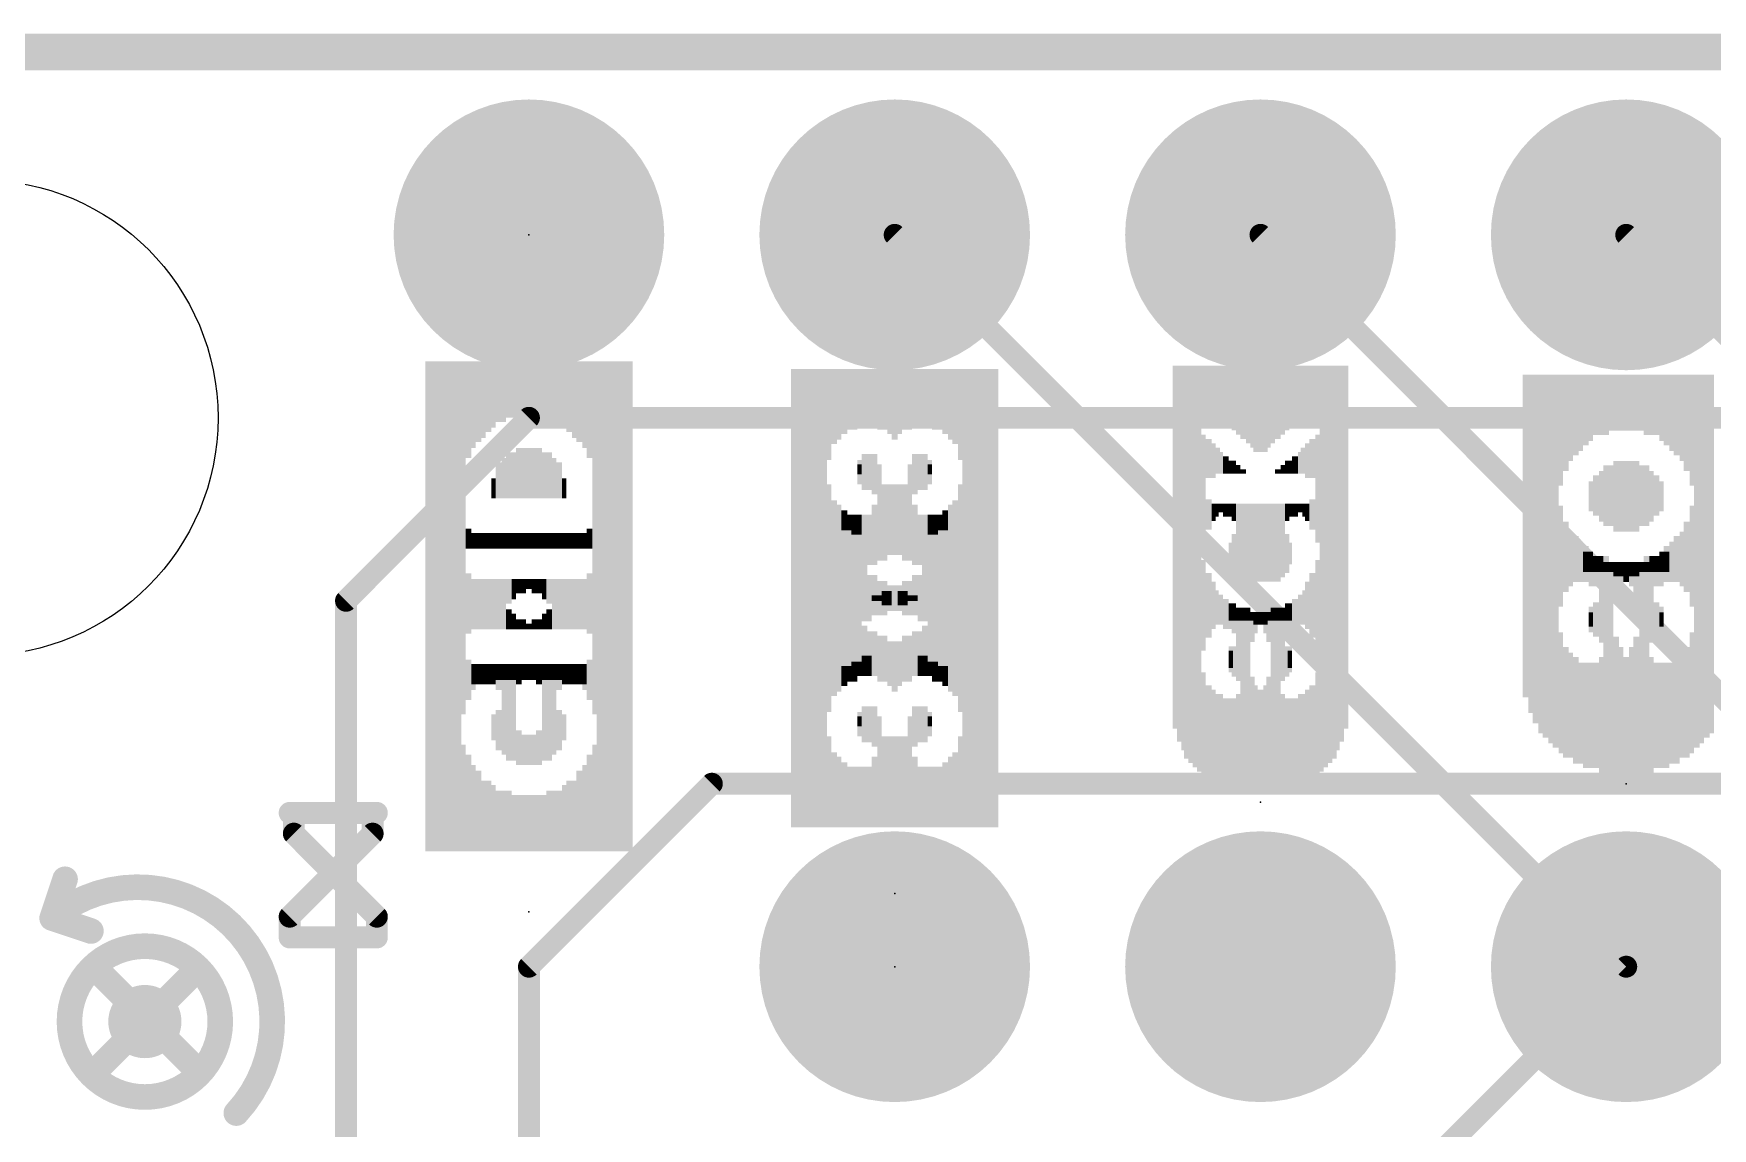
# Model space of a CAD drawing. Extents: x -12.7 to 30.6, y -10.2 to 25.5.
# Drawn here: x 2.91 to 14.57, y 17.93 to 25.53 of the extents above; entities that cross this region are included whole.
import ezdxf

# ---------------------------------------------------------------- set-up
doc = ezdxf.new("R2010")
doc.units = 0
for name, color, linetype in [('1', 12, 'CONTINUOUS'), ('16', 132, 'CONTINUOUS'), ('17', 110, 'CONTINUOUS'), ('20', 53, 'CONTINUOUS'), ('21', 41, 'CONTINUOUS'), ('22', 40, 'CONTINUOUS'), ('23', 53, 'CONTINUOUS'), ('24', 53, 'CONTINUOUS')]:
    doc.layers.add(name, color=color, linetype=linetype)

# ---------------------------------------------------------------- blocks, each defined once
blk = doc.blocks.new('ROUNDP')
at = {"const_width": 0.5}
blk.add_lwpolyline([(0, -0.25, 1), (0, 0.25, 1), (0, -0.25)], format="xyb", dxfattribs=at)
blk = doc.blocks.new('RECT')
blk.add_solid([(-0.5, -0.5), (0.5, -0.5), (-0.5, 0.5), (0.5, 0.5)])

msp = doc.modelspace()

# ---------------------------------------------------------------- linework, layer by layer
at = {"layer": '1'}
for points, const_width in [([(0, 25.4), (30.48, 25.4)], 0.254), ([(8.89, 24.13), (13.97, 19.05)], 0.1524), ([(11.43, 24.13), (16.51, 19.05)], 0.1524), ([(13.97, 24.13), (19.05, 19.05)], 0.1524)]:
    msp.add_lwpolyline(points, dxfattribs=dict(at, const_width=const_width))
at = {"layer": '1', "const_width": 0.0762}
for points in [[(8.9169, 24.1569, 1), (8.8631, 24.1031)], [(11.4569, 24.1569, 1), (11.4031, 24.1031)], [(13.9969, 24.1569, 1), (13.9431, 24.1031)], [(13.9431, 19.0231, 1), (13.9969, 19.0769)]]:
    msp.add_lwpolyline(points, format="xyb", dxfattribs=at)
at = {"layer": '16'}
for points, const_width in [([(0, 25.4), (30.48, 25.4)], 0.254), ([(6.35, 22.86), (5.08, 21.59)], 0.1524), ([(20.32, 22.86), (6.35, 22.86)], 0.1524), ([(5.08, 21.59), (5.08, 5.461)], 0.1524), ([(7.62, 20.32), (6.35, 19.05)], 0.1524), ([(15.24, 20.32), (7.62, 20.32)], 0.1524), ([(6.35, 19.05), (6.35, 13.97)], 0.1524), ([(13.97, 19.05), (11.43, 16.51)], 0.1524)]:
    msp.add_lwpolyline(points, dxfattribs=dict(at, const_width=const_width))
at = {"layer": '16', "const_width": 0.0762}
for points in [[(6.35, 22.8981, 1), (6.35, 22.8219)], [(6.3769, 22.8331, 1), (6.3231, 22.8869)], [(5.1181, 21.59, 1), (5.0419, 21.59)], [(5.0531, 21.6169, 1), (5.1069, 21.5631)], [(7.62, 20.3581, 1), (7.62, 20.2819)], [(7.6469, 20.2931, 1), (7.5931, 20.3469)], [(6.3881, 19.05, 1), (6.3119, 19.05)], [(13.9969, 19.0231, 1), (13.9431, 19.0769)], [(6.3231, 19.0769, 1), (6.3769, 19.0231)]]:
    msp.add_lwpolyline(points, format="xyb", dxfattribs=at)
at = {"layer": '20', "const_width": 0.2032}
msp.add_lwpolyline([(0, 25.4), (30.48, 25.4)], dxfattribs=at)
at = {"layer": '20'}
msp.add_circle((2.54, 22.86), 1.651, dxfattribs=at)
at = {"layer": '21'}
for points, const_width in [([(4.6884, 20.1175), (5.2647, 20.1175)], 0.1524), ([(5.2647, 20.1175), (5.2647, 19.9735)], 0.1524), ([(5.2647, 19.9735), (4.6884, 19.3973)], 0.1524), ([(3.1288, 19.6568), (3.039, 19.3874)], 0.1778), ([(3.039, 19.3874), (3.3084, 19.2976)], 0.1778), ([(4.6884, 19.3973), (4.6884, 19.2532)], 0.1524), ([(4.6884, 19.2532), (5.2647, 19.2532)], 0.1524)]:
    msp.add_lwpolyline(points, dxfattribs=dict(at, const_width=const_width))
for points, const_width in [([(4.6884, 20.1556, 1), (4.6884, 20.0794)], 0.0762), ([(5.3028, 20.1175, 1), (5.2266, 20.1175)], 0.0762), ([(5.2647, 20.0794, 1), (5.2647, 20.1556)], 0.0762), ([(5.2266, 19.9735, 1), (5.3028, 19.9735)], 0.0762), ([(5.2916, 19.9465, 1), (5.2377, 20.0004)], 0.0762), ([(3.1709, 19.6428, 1), (3.0866, 19.6709)], 0.0889), ([(4.318, 18.034, 0.9369), (3.039, 19.3874)], 0.1778), ([(3.053, 19.4296, 1), (3.0249, 19.3452)], 0.0889), ([(4.7265, 19.3973, 1), (4.6503, 19.3973)], 0.0762), ([(3.0106, 19.4216, 1), (3.0673, 19.3532)], 0.0889), ([(2.9968, 19.4015, 1), (3.0811, 19.3734)], 0.0889), ([(3.2943, 19.2554, 1), (3.3224, 19.3398)], 0.0889), ([(4.6615, 19.4242, 1), (4.7154, 19.3703)], 0.0762), ([(3.683, 18.1454, 1), (3.683, 19.1926, 1), (3.683, 18.1454)], 0.1778), ([(4.6884, 19.2913, 1), (4.6884, 19.2151)], 0.0762), ([(4.6503, 19.2532, 1), (4.7265, 19.2532)], 0.0762), ([(5.2647, 19.2151, 1), (5.2647, 19.2913)], 0.0762), ([(3.683, 18.542, 1), (3.683, 18.796, 1), (3.683, 18.542)], 0.254), ([(4.2854, 18.0643, 1), (4.3506, 18.0037)], 0.0889)]:
    msp.add_lwpolyline(points, format="xyb", dxfattribs=dict(at, const_width=const_width))
at = {"layer": '22'}
for points, const_width in [([(5.2938, 20.1175), (4.7175, 20.1175)], 0.1524), ([(4.7175, 20.1175), (4.7175, 19.9735)], 0.1524), ([(4.7175, 19.9735), (5.2938, 19.3973)], 0.1524), ([(3.1288, 19.6568), (3.039, 19.3874)], 0.1778), ([(3.039, 19.3874), (3.3084, 19.2976)], 0.1778), ([(5.2938, 19.3973), (5.2938, 19.2532)], 0.1524), ([(5.2938, 19.2532), (4.7175, 19.2532)], 0.1524), ([(4.0132, 18.3642), (3.3782, 18.9992)], 0.1778), ([(3.3782, 18.3642), (4.0132, 18.9992)], 0.1778)]:
    msp.add_lwpolyline(points, dxfattribs=dict(at, const_width=const_width))
for points, const_width in [([(4.7175, 20.1556, 1), (4.7175, 20.0794)], 0.0762), ([(4.7556, 20.1175, 1), (4.6794, 20.1175)], 0.0762), ([(5.2938, 20.0794, 1), (5.2938, 20.1556)], 0.0762), ([(4.7445, 20.0004, 1), (4.6906, 19.9465)], 0.0762), ([(4.6794, 19.9735, 1), (4.7556, 19.9735)], 0.0762), ([(3.1709, 19.6428, 1), (3.0866, 19.6709)], 0.0889), ([(4.318, 18.034, 0.9369), (3.039, 19.3874)], 0.1778), ([(3.053, 19.4296, 1), (3.0249, 19.3452)], 0.0889), ([(5.3319, 19.3973, 1), (5.2557, 19.3973)], 0.0762), ([(3.0106, 19.4216, 1), (3.0673, 19.3532)], 0.0889), ([(2.9968, 19.4015, 1), (3.0811, 19.3734)], 0.0889), ([(3.2943, 19.2554, 1), (3.3224, 19.3398)], 0.0889), ([(5.2668, 19.3703, 1), (5.3207, 19.4242)], 0.0762), ([(3.683, 18.1454, 1), (3.683, 19.1926, 1), (3.683, 18.1454)], 0.1778), ([(4.7175, 19.2913, 1), (4.7175, 19.2151)], 0.0762), ([(5.2557, 19.2532, 1), (5.3319, 19.2532)], 0.0762), ([(5.2938, 19.2151, 1), (5.2938, 19.2913)], 0.0762), ([(3.4096, 19.0306, 1), (3.3468, 18.9678)], 0.0889), ([(4.0446, 18.9678, 1), (3.9818, 19.0306)], 0.0889), ([(3.3468, 18.3956, 1), (3.4096, 18.3328)], 0.0889), ([(3.9818, 18.3328, 1), (4.0446, 18.3956)], 0.0889), ([(4.2854, 18.0643, 1), (4.3506, 18.0037)], 0.0889)]:
    msp.add_lwpolyline(points, format="xyb", dxfattribs=dict(at, const_width=const_width))
at = {"layer": '23'}
for p in [(6.35, 24.13), (13.97, 20.32), (11.43, 20.193), (8.89, 19.558), (6.35, 19.431), (8.89, 19.05)]:
    msp.add_point(p, dxfattribs=at)
at = {"layer": '24'}
for p in [(13.97, 20.32), (11.43, 20.193), (8.89, 19.558), (6.35, 19.431)]:
    msp.add_point(p, dxfattribs=at)

# ---------------------------------------------------------------- block references
at = {"layer": '17', "xscale": 1.8796, "yscale": 1.8796, "rotation": 90}
for p in [(6.35, 24.13), (6.35, 24.13), (8.89, 24.13), (8.89, 24.13), (11.43, 24.13), (11.43, 24.13), (13.97, 24.13), (13.97, 24.13), (8.89, 19.05), (8.89, 19.05), (11.43, 19.05), (11.43, 19.05), (13.97, 19.05), (13.97, 19.05)]:
    msp.add_blockref('ROUNDP', p, dxfattribs=at)
at = {"layer": '21', "rotation": 90}
for p, xscale, yscale in [((5.65, 21.551), 3.4, 0.04), ((5.685, 21.551), 3.4, 0.03), ((5.72, 21.551), 3.4, 0.04), ((5.755, 21.551), 3.4, 0.03), ((5.79, 21.551), 3.4, 0.04), ((5.825, 21.551), 3.4, 0.03), ((5.86, 21.551), 3.4, 0.04), ((5.895, 22.026), 2.45, 0.03), ((5.93, 22.916), 0.67, 0.04), ((5.965, 22.951), 0.6, 0.03), ((6, 22.971), 0.56, 0.04), ((6.035, 22.986), 0.53, 0.03), ((6.07, 23.006), 0.49, 0.04), ((6.105, 23.021), 0.46, 0.03), ((6.14, 23.041), 0.42, 0.04), ((6.175, 23.041), 0.42, 0.03), ((6.21, 23.056), 0.39, 0.04), ((6.245, 23.056), 0.39, 0.03), ((6.28, 23.056), 0.39, 0.04), ((6.315, 23.056), 0.39, 0.03), ((6.35, 23.056), 0.39, 0.04), ((6.385, 23.056), 0.39, 0.03), ((6.42, 23.056), 0.39, 0.04), ((6.455, 23.056), 0.39, 0.03), ((6.49, 23.056), 0.39, 0.04), ((6.525, 23.041), 0.42, 0.03), ((6.56, 23.041), 0.42, 0.04), ((6.595, 23.021), 0.46, 0.03), ((6.63, 23.021), 0.46, 0.04), ((6.665, 23.006), 0.49, 0.03), ((6.7, 22.986), 0.53, 0.04), ((6.735, 22.971), 0.56, 0.03), ((6.77, 22.936), 0.63, 0.04), ((6.805, 22.881), 0.74, 0.03), ((6.84, 21.551), 3.4, 0.04), ((6.875, 21.551), 3.4, 0.03), ((6.91, 21.551), 3.4, 0.04), ((6.945, 21.551), 3.4, 0.03), ((6.98, 21.551), 3.4, 0.04), ((7.015, 21.551), 3.4, 0.03), ((7.05, 21.551), 3.4, 0.04), ((10.835, 21.963), 2.52, 0.03), ((10.865, 21.918), 2.61, 0.03), ((10.89, 21.888), 2.67, 0.02), ((10.92, 21.858), 2.73, 0.04), ((10.955, 21.843), 2.76, 0.03), ((10.985, 21.828), 2.79, 0.03), ((11.01, 21.813), 2.82, 0.02), ((11.035, 23.013), 0.42, 0.03), ((11.07, 23.028), 0.39, 0.04), ((11.105, 23.043), 0.36, 0.03), ((11.125, 23.043), 0.36, 0.03), ((11.155, 23.043), 0.36, 0.03), ((11.19, 23.043), 0.36, 0.04), ((11.225, 23.028), 0.39, 0.03), ((11.245, 23.013), 0.42, 0.03), ((11.275, 22.998), 0.45, 0.03), ((11.31, 22.983), 0.48, 0.04), ((11.345, 22.968), 0.51, 0.03), ((11.375, 22.953), 0.54, 0.03), ((11.395, 22.938), 0.57, 0.03), ((11.43, 22.923), 0.6, 0.04), ((11.465, 22.923), 0.6, 0.03), ((11.485, 22.938), 0.57, 0.03), ((11.515, 22.953), 0.54, 0.03), ((11.55, 22.968), 0.51, 0.04), ((11.585, 22.983), 0.48, 0.03), ((11.615, 22.998), 0.45, 0.03), ((11.635, 23.013), 0.42, 0.03), ((11.67, 23.028), 0.39, 0.04), ((11.705, 23.043), 0.36, 0.03), ((11.725, 23.043), 0.36, 0.03), ((11.755, 23.043), 0.36, 0.03), ((11.79, 23.043), 0.36, 0.04), ((11.825, 23.028), 0.39, 0.03), ((11.855, 21.813), 2.82, 0.03), ((11.885, 21.828), 2.79, 0.03), ((11.915, 21.843), 2.76, 0.03), ((11.935, 21.858), 2.73, 0.03), ((11.965, 21.888), 2.67, 0.03), ((11.995, 21.918), 2.61, 0.03), ((12.025, 21.963), 2.52, 0.03), ((8.19, 21.608), 3.18, 0.04), ((8.225, 21.608), 3.18, 0.03), ((8.26, 21.608), 3.18, 0.04), ((8.295, 21.608), 3.18, 0.03), ((8.33, 21.608), 3.18, 0.04), ((8.365, 21.608), 3.18, 0.03), ((8.4, 21.608), 3.18, 0.04), ((8.435, 22.883), 0.63, 0.03), ((8.47, 22.938), 0.52, 0.04), ((8.505, 22.953), 0.49, 0.03), ((8.54, 22.973), 0.45, 0.04), ((8.575, 22.988), 0.42, 0.03), ((8.61, 22.988), 0.42, 0.04), ((8.645, 23.008), 0.38, 0.03), ((8.68, 23.008), 0.38, 0.04), ((8.715, 23.008), 0.38, 0.03), ((8.75, 23.008), 0.38, 0.04), ((8.785, 22.988), 0.42, 0.03), ((8.82, 22.988), 0.42, 0.04), ((8.855, 22.973), 0.45, 0.03), ((8.89, 22.953), 0.49, 0.04), ((8.925, 22.988), 0.42, 0.03), ((8.96, 22.988), 0.42, 0.04), ((8.995, 23.008), 0.38, 0.03), ((9.03, 23.008), 0.38, 0.04), ((9.065, 23.008), 0.38, 0.03), ((9.1, 23.008), 0.38, 0.04), ((9.135, 23.008), 0.38, 0.03), ((9.17, 23.008), 0.38, 0.04), ((9.205, 23.008), 0.38, 0.03), ((9.24, 22.988), 0.42, 0.04), ((9.275, 22.973), 0.45, 0.03), ((9.31, 22.953), 0.49, 0.04), ((9.345, 22.918), 0.56, 0.03), ((9.38, 21.608), 3.18, 0.04), ((9.415, 21.608), 3.18, 0.03), ((9.45, 21.608), 3.18, 0.04), ((9.485, 21.608), 3.18, 0.03), ((9.52, 21.608), 3.18, 0.04), ((9.555, 21.608), 3.18, 0.03), ((9.59, 21.608), 3.18, 0.04), ((13.27, 22.04), 2.24, 0.04), ((13.305, 21.985), 2.35, 0.03), ((13.34, 21.95), 2.42, 0.04), ((13.375, 21.915), 2.49, 0.03), ((13.41, 21.9), 2.52, 0.04), ((13.445, 21.88), 2.56, 0.03), ((13.48, 21.865), 2.59, 0.04), ((13.515, 22.775), 0.77, 0.03), ((13.55, 22.825), 0.67, 0.04), ((13.585, 22.86), 0.6, 0.03), ((13.62, 22.88), 0.56, 0.04), ((13.655, 22.895), 0.53, 0.03), ((13.69, 22.915), 0.49, 0.04), ((13.725, 22.93), 0.46, 0.03), ((13.76, 22.95), 0.42, 0.04), ((13.795, 22.95), 0.42, 0.03), ((13.83, 22.95), 0.42, 0.04), ((13.865, 22.965), 0.39, 0.03), ((13.9, 22.965), 0.39, 0.04), ((13.935, 22.965), 0.39, 0.03), ((13.97, 22.965), 0.39, 0.04), ((14.005, 22.965), 0.39, 0.03), ((14.04, 22.965), 0.39, 0.04), ((14.075, 22.965), 0.39, 0.03), ((14.11, 22.95), 0.42, 0.04), ((14.145, 22.95), 0.42, 0.03), ((14.18, 22.95), 0.42, 0.04), ((14.215, 22.93), 0.46, 0.03), ((14.25, 22.93), 0.46, 0.04), ((14.285, 22.915), 0.49, 0.03), ((14.32, 22.895), 0.53, 0.04), ((14.355, 22.88), 0.56, 0.03), ((14.39, 22.86), 0.6, 0.04), ((14.425, 22.825), 0.67, 0.03), ((14.46, 21.865), 2.59, 0.04), ((14.495, 21.88), 2.56, 0.03), ((14.53, 21.9), 2.52, 0.04), ((14.565, 21.915), 2.49, 0.03), ((11.035, 22.368), 0.75, 0.03), ((6.245, 22.461), 0.32, 0.03), ((6.28, 22.476), 0.35, 0.04), ((6.315, 22.476), 0.35, 0.03), ((6.35, 22.476), 0.35, 0.04), ((6.385, 22.476), 0.35, 0.03), ((6.42, 22.476), 0.35, 0.04), ((6.455, 22.461), 0.32, 0.03), ((6.49, 22.461), 0.32, 0.04), ((11.07, 22.578), 0.27, 0.04), ((11.105, 22.563), 0.24, 0.03), ((11.125, 22.563), 0.18, 0.03), ((11.155, 22.548), 0.15, 0.03), ((11.705, 22.548), 0.15, 0.03), ((11.725, 22.563), 0.18, 0.03), ((11.755, 22.563), 0.18, 0.03), ((11.79, 22.563), 0.24, 0.04), ((11.825, 22.578), 0.27, 0.03), ((6.14, 22.406), 0.21, 0.04), ((6.175, 22.426), 0.25, 0.03), ((6.21, 22.441), 0.28, 0.04), ((6.525, 22.441), 0.28, 0.03), ((6.56, 22.426), 0.25, 0.04), ((8.645, 22.503), 0.07, 0.03), ((8.68, 22.483), 0.17, 0.04), ((8.715, 22.483), 0.25, 0.03), ((8.75, 22.448), 0.24, 0.04), ((8.995, 22.203), 0.67, 0.03), ((9.03, 22.468), 0.28, 0.04), ((9.065, 22.483), 0.25, 0.03), ((9.1, 22.483), 0.25, 0.04), ((9.135, 22.483), 0.17, 0.03), ((11.19, 22.533), 0.12, 0.04), ((11.225, 22.518), 0.09, 0.03), ((11.245, 22.518), 0.09, 0.03), ((11.275, 22.503), 0.06, 0.03), ((11.31, 22.488), 0.03, 0.04), ((11.585, 22.488), 0.03, 0.03), ((11.615, 22.503), 0.06, 0.03), ((11.635, 22.518), 0.09, 0.03), ((11.67, 22.533), 0.12, 0.04), ((13.865, 22.32), 0.42, 0.03), ((13.9, 22.32), 0.42, 0.04), ((13.935, 22.315), 0.49, 0.03), ((13.97, 22.315), 0.49, 0.04), ((14.005, 22.315), 0.49, 0.03), ((14.04, 22.315), 0.49, 0.04), ((14.075, 22.32), 0.42, 0.03), ((14.11, 22.32), 0.42, 0.04), ((6.595, 22.371), 0.14, 0.03), ((8.435, 21.608), 1.58, 0.03), ((8.785, 22.188), 0.42, 0.03), ((8.82, 22.168), 0.46, 0.04), ((8.855, 22.168), 0.46, 0.03), ((8.89, 22.153), 0.49, 0.04), ((8.925, 22.153), 0.49, 0.03), ((8.96, 22.133), 0.53, 0.04), ((13.76, 22.315), 0.21, 0.04), ((13.795, 22.3), 0.32, 0.03), ((13.83, 22.315), 0.35, 0.04), ((14.145, 22.315), 0.35, 0.03), ((14.18, 22.32), 0.28, 0.04), ((14.215, 22.315), 0.21, 0.03), ((8.47, 22.168), 0.24, 0.04), ((9.345, 21.993), 0.67, 0.03), ((11.07, 22.188), 0.21, 0.04), ((11.79, 22.203), 0.18, 0.04), ((11.825, 22.173), 0.24, 0.03), ((8.505, 22.168), 0.18, 0.03), ((8.54, 22.148), 0.14, 0.04), ((8.575, 22.133), 0.11, 0.03), ((8.61, 22.118), 0.14, 0.04), ((8.645, 22.118), 0.14, 0.03), ((8.68, 22.098), 0.18, 0.04), ((8.715, 22.098), 0.18, 0.03), ((8.75, 22.118), 0.28, 0.04), ((9.03, 22.013), 0.35, 0.04), ((9.24, 21.958), 0.46, 0.04), ((9.275, 21.973), 0.49, 0.03), ((9.31, 21.978), 0.56, 0.04), ((11.105, 22.203), 0.12, 0.03), ((11.125, 22.218), 0.09, 0.03), ((11.155, 22.233), 0.06, 0.03), ((11.19, 22.233), 0.06, 0.04), ((11.225, 22.218), 0.09, 0.03), ((11.245, 22.203), 0.12, 0.03), ((11.275, 22.188), 0.15, 0.03), ((11.31, 22.008), 0.51, 0.04), ((11.345, 21.993), 0.54, 0.03), ((11.375, 21.993), 0.54, 0.03), ((11.395, 21.993), 0.54, 0.03), ((11.43, 21.993), 0.54, 0.04), ((11.465, 21.993), 0.54, 0.03), ((11.485, 21.993), 0.54, 0.03), ((11.515, 21.993), 0.54, 0.03), ((11.55, 21.993), 0.54, 0.04), ((11.585, 22.008), 0.51, 0.03), ((11.615, 22.203), 0.12, 0.03), ((11.635, 22.218), 0.09, 0.03), ((11.67, 22.218), 0.09, 0.04), ((11.705, 22.233), 0.06, 0.03), ((11.725, 22.233), 0.06, 0.03), ((11.755, 22.218), 0.09, 0.03), ((13.515, 21.9), 0.7, 0.03), ((5.93, 22.021), 0.14, 0.04), ((5.965, 22.006), 0.11, 0.03), ((6, 22.006), 0.11, 0.04), ((6.035, 22.006), 0.11, 0.03), ((6.07, 22.006), 0.11, 0.04), ((6.105, 22.006), 0.11, 0.03), ((6.14, 22.006), 0.11, 0.04), ((6.175, 22.006), 0.11, 0.03), ((6.21, 22.006), 0.11, 0.04), ((6.245, 22.006), 0.11, 0.03), ((6.28, 22.006), 0.11, 0.04), ((6.315, 22.006), 0.11, 0.03), ((6.35, 22.006), 0.11, 0.04), ((6.385, 22.006), 0.11, 0.03), ((6.42, 22.006), 0.11, 0.04), ((6.455, 22.006), 0.11, 0.03), ((6.49, 22.006), 0.11, 0.04), ((6.525, 22.006), 0.11, 0.03), ((6.56, 22.006), 0.11, 0.04), ((6.595, 22.006), 0.11, 0.03), ((6.63, 22.006), 0.11, 0.04), ((6.665, 22.006), 0.11, 0.03), ((6.7, 22.006), 0.11, 0.04), ((6.735, 22.006), 0.11, 0.03), ((6.77, 22.021), 0.14, 0.04), ((6.805, 22.006), 0.17, 0.03), ((9.065, 21.993), 0.31, 0.03), ((9.1, 21.973), 0.35, 0.04), ((9.135, 21.973), 0.35, 0.03), ((9.17, 21.958), 0.38, 0.04), ((9.205, 21.958), 0.38, 0.03), ((11.275, 21.933), 0.3, 0.03), ((11.615, 21.918), 0.27, 0.03), ((13.55, 21.895), 0.49, 0.04), ((13.585, 21.88), 0.38, 0.03), ((13.62, 21.88), 0.32, 0.04), ((14.355, 21.88), 0.32, 0.03), ((14.39, 21.88), 0.38, 0.04), ((14.425, 21.88), 0.52, 0.03), ((11.245, 21.918), 0.21, 0.03), ((11.635, 21.918), 0.15, 0.03), ((13.655, 21.86), 0.28, 0.03), ((13.69, 21.845), 0.25, 0.04), ((13.725, 21.81), 0.24, 0.03), ((14.215, 21.86), 0.14, 0.03), ((14.25, 21.86), 0.14, 0.04), ((14.285, 21.865), 0.21, 0.03), ((14.32, 21.88), 0.24, 0.04), ((8.47, 21.608), 0.52, 0.04), ((8.505, 21.608), 0.52, 0.03), ((8.54, 21.608), 0.46, 0.04), ((8.575, 21.608), 0.46, 0.03), ((8.61, 21.628), 0.42, 0.04), ((11.035, 21.558), 0.63, 0.03), ((13.76, 21.795), 0.21, 0.04), ((13.795, 21.635), 0.53, 0.03), ((13.83, 21.635), 0.53, 0.04), ((13.865, 21.65), 0.42, 0.03), ((13.9, 21.72), 0.28, 0.04), ((13.935, 21.775), 0.17, 0.03), ((13.97, 21.79), 0.14, 0.04), ((14.005, 21.81), 0.1, 0.03), ((14.04, 21.81), 0.1, 0.04), ((14.075, 21.825), 0.07, 0.03), ((14.11, 21.825), 0.07, 0.04), ((14.145, 21.845), 0.11, 0.03), ((14.18, 21.845), 0.11, 0.04), ((5.93, 21.571), 0.42, 0.04), ((5.965, 21.566), 0.35, 0.03), ((6, 21.586), 0.31, 0.04), ((6.035, 21.586), 0.31, 0.03), ((6.07, 21.601), 0.28, 0.04), ((6.105, 21.621), 0.24, 0.03), ((6.14, 21.636), 0.21, 0.04), ((6.175, 21.636), 0.21, 0.03), ((6.21, 21.656), 0.17, 0.04), ((6.245, 21.671), 0.14, 0.03), ((6.28, 21.691), 0.1, 0.04), ((6.315, 21.691), 0.1, 0.03), ((6.35, 21.706), 0.07, 0.04), ((6.385, 21.726), 0.03, 0.03), ((6.735, 21.551), 0.32, 0.03), ((6.77, 21.551), 0.38, 0.04), ((6.805, 21.571), 0.42, 0.03), ((8.645, 21.608), 0.38, 0.03), ((8.68, 21.623), 0.35, 0.04), ((8.715, 21.608), 0.32, 0.03), ((8.75, 21.628), 0.28, 0.04), ((8.785, 21.608), 0.24, 0.03), ((8.82, 21.608), 0.24, 0.04), ((8.855, 21.608), 0.18, 0.03), ((8.89, 21.608), 0.18, 0.04), ((11.07, 21.558), 0.45, 0.04), ((11.105, 21.558), 0.33, 0.03), ((11.755, 21.543), 0.3, 0.03), ((11.79, 21.543), 0.36, 0.04), ((11.825, 21.543), 0.48, 0.03), ((6.525, 21.481), 0.18, 0.03), ((6.56, 21.481), 0.18, 0.04), ((6.595, 21.496), 0.21, 0.03), ((6.63, 21.516), 0.25, 0.04), ((6.665, 21.531), 0.28, 0.03), ((6.7, 21.531), 0.28, 0.04), ((8.925, 21.608), 0.1, 0.03), ((8.96, 21.608), 0.1, 0.04), ((8.995, 21.608), 0.04, 0.03), ((9.03, 21.608), 0.04, 0.04), ((11.125, 21.543), 0.24, 0.03), ((11.155, 21.528), 0.21, 0.03), ((11.19, 21.498), 0.21, 0.04), ((11.225, 21.483), 0.18, 0.03), ((11.245, 21.468), 0.21, 0.03), ((11.615, 21.513), 0.12, 0.03), ((11.635, 21.513), 0.12, 0.03), ((11.67, 21.528), 0.15, 0.04), ((11.705, 21.528), 0.15, 0.03), ((11.725, 21.528), 0.21, 0.03), ((13.76, 21.475), 0.21, 0.04), ((14.145, 21.44), 0.28, 0.03), ((14.18, 21.46), 0.24, 0.04), ((6.385, 21.426), 0.07, 0.03), ((6.42, 21.426), 0.07, 0.04), ((6.455, 21.446), 0.11, 0.03), ((6.49, 21.461), 0.14, 0.04), ((9.24, 21.258), 0.46, 0.04), ((9.275, 21.243), 0.49, 0.03), ((9.31, 21.238), 0.56, 0.04), ((9.345, 21.223), 0.67, 0.03), ((11.275, 21.318), 0.45, 0.03), ((11.31, 21.333), 0.42, 0.04), ((11.345, 21.363), 0.36, 0.03), ((11.375, 21.408), 0.21, 0.03), ((11.395, 21.438), 0.15, 0.03), ((11.43, 21.468), 0.09, 0.04), ((11.465, 21.468), 0.09, 0.03), ((11.485, 21.483), 0.06, 0.03), ((11.515, 21.498), 0.09, 0.03), ((11.55, 21.498), 0.09, 0.04), ((11.585, 21.498), 0.09, 0.03), ((13.725, 21.46), 0.1, 0.03), ((14.075, 20.935), 1.09, 0.03), ((14.11, 20.97), 1.16, 0.04), ((14.215, 21.46), 0.18, 0.03), ((6.35, 21.411), 0.04, 0.04), ((8.96, 21.188), 0.32, 0.04), ((8.995, 21.208), 0.28, 0.03), ((9.03, 21.223), 0.31, 0.04), ((9.065, 21.223), 0.31, 0.03), ((9.1, 21.243), 0.35, 0.04), ((9.135, 21.243), 0.35, 0.03), ((9.17, 21.258), 0.38, 0.04), ((9.205, 21.258), 0.38, 0.03), ((13.515, 20.95), 0.84, 0.03), ((14.04, 20.865), 0.95, 0.04), ((8.75, 21.153), 0.17, 0.04), ((8.785, 21.133), 0.21, 0.03), ((8.82, 21.153), 0.25, 0.04), ((8.855, 21.138), 0.28, 0.03), ((8.89, 21.133), 0.35, 0.04), ((8.925, 21.168), 0.28, 0.03), ((11.225, 21.183), 0.12, 0.03), ((11.245, 21.183), 0.18, 0.03), ((11.55, 20.748), 0.99, 0.04), ((11.585, 21.153), 0.24, 0.03), ((11.615, 21.168), 0.21, 0.03), ((11.635, 21.183), 0.18, 0.03), ((13.55, 20.885), 0.77, 0.04), ((13.585, 20.865), 0.73, 0.03), ((14.005, 20.83), 0.88, 0.03), ((14.39, 20.865), 0.73, 0.04), ((14.425, 20.915), 0.77, 0.03), ((5.93, 21.041), 0.28, 0.04), ((5.965, 21.061), 0.18, 0.03), ((6, 21.081), 0.14, 0.04), ((6.035, 21.081), 0.14, 0.03), ((6.07, 21.081), 0.14, 0.04), ((6.105, 21.081), 0.14, 0.03), ((6.14, 21.061), 0.18, 0.04), ((6.175, 20.836), 0.63, 0.03), ((6.21, 20.816), 0.67, 0.04), ((6.245, 20.816), 0.67, 0.03), ((6.28, 21.081), 0.14, 0.04), ((6.315, 21.096), 0.11, 0.03), ((6.35, 21.096), 0.11, 0.04), ((6.385, 21.096), 0.11, 0.03), ((6.42, 21.096), 0.11, 0.04), ((6.455, 21.096), 0.11, 0.03), ((6.49, 21.096), 0.11, 0.04), ((6.525, 21.096), 0.11, 0.03), ((6.56, 21.096), 0.11, 0.04), ((6.595, 21.096), 0.11, 0.03), ((6.63, 21.096), 0.11, 0.04), ((6.665, 21.096), 0.11, 0.03), ((6.7, 21.096), 0.11, 0.04), ((6.735, 21.081), 0.14, 0.03), ((6.77, 21.076), 0.21, 0.04), ((6.805, 21.041), 0.28, 0.03), ((8.47, 21.048), 0.24, 0.04), ((8.505, 21.048), 0.18, 0.03), ((8.54, 21.068), 0.14, 0.04), ((8.575, 21.083), 0.11, 0.03), ((8.61, 21.098), 0.14, 0.04), ((8.645, 21.118), 0.1, 0.03), ((8.68, 21.138), 0.14, 0.04), ((8.715, 21.138), 0.14, 0.03), ((11.515, 20.718), 0.93, 0.03), ((13.62, 20.83), 0.74, 0.04), ((13.655, 20.81), 0.7, 0.03), ((13.69, 20.795), 0.73, 0.04), ((13.725, 20.795), 0.73, 0.03), ((13.76, 20.78), 0.7, 0.04), ((13.795, 20.76), 0.74, 0.03), ((13.83, 20.775), 0.77, 0.04), ((13.865, 20.775), 0.77, 0.03), ((13.9, 20.775), 0.77, 0.04), ((13.935, 20.795), 0.81, 0.03), ((13.97, 20.795), 0.81, 0.04), ((14.145, 20.795), 0.81, 0.03), ((14.18, 20.795), 0.73, 0.04), ((14.215, 20.78), 0.7, 0.03), ((14.25, 20.78), 0.7, 0.04), ((14.285, 20.795), 0.67, 0.03), ((14.32, 20.81), 0.7, 0.04), ((14.355, 20.85), 0.7, 0.03), ((11.035, 20.733), 0.72, 0.03), ((11.07, 20.673), 0.66, 0.04), ((11.465, 20.628), 0.75, 0.03), ((11.485, 20.658), 0.81, 0.03), ((11.79, 20.673), 0.66, 0.04), ((11.825, 20.703), 0.66, 0.03), ((11.105, 20.658), 0.63, 0.03), ((11.125, 20.628), 0.63, 0.03), ((11.155, 20.628), 0.63, 0.03), ((11.19, 20.598), 0.63, 0.04), ((11.225, 20.598), 0.63, 0.03), ((11.245, 20.598), 0.63, 0.03), ((11.275, 20.583), 0.66, 0.03), ((11.31, 20.583), 0.66, 0.04), ((11.345, 20.583), 0.66, 0.03), ((11.375, 20.583), 0.66, 0.03), ((11.395, 20.598), 0.69, 0.03), ((11.43, 20.613), 0.72, 0.04), ((11.585, 20.598), 0.69, 0.03), ((11.615, 20.598), 0.63, 0.03), ((11.635, 20.598), 0.63, 0.03), ((11.67, 20.583), 0.6, 0.04), ((11.705, 20.613), 0.6, 0.03), ((11.725, 20.613), 0.6, 0.03), ((11.755, 20.643), 0.6, 0.03), ((6.14, 20.711), 0.24, 0.04), ((6.455, 20.656), 0.35, 0.03), ((6.49, 20.656), 0.35, 0.04), ((6.525, 20.676), 0.31, 0.03), ((6.56, 20.691), 0.28, 0.04), ((6.595, 20.711), 0.18, 0.03), ((8.645, 20.753), 0.07, 0.03), ((8.68, 20.733), 0.17, 0.04), ((8.715, 20.733), 0.25, 0.03), ((8.75, 20.698), 0.24, 0.04), ((8.995, 20.403), 0.77, 0.03), ((9.03, 20.718), 0.28, 0.04), ((9.065, 20.733), 0.25, 0.03), ((9.1, 20.733), 0.25, 0.04), ((9.135, 20.733), 0.17, 0.03), ((6.28, 20.571), 0.24, 0.04), ((6.315, 20.556), 0.21, 0.03), ((6.35, 20.556), 0.21, 0.04), ((6.385, 20.556), 0.21, 0.03), ((6.42, 20.556), 0.21, 0.04), ((8.435, 20.333), 0.63, 0.03), ((8.785, 20.333), 0.63, 0.03), ((8.82, 20.333), 0.63, 0.04), ((8.855, 20.333), 0.63, 0.03), ((8.89, 20.333), 0.63, 0.04), ((8.925, 20.333), 0.63, 0.03), ((8.96, 20.333), 0.63, 0.04), ((5.895, 20.221), 0.74, 0.03), ((5.93, 20.186), 0.67, 0.04), ((6.805, 20.201), 0.7, 0.03), ((8.47, 20.278), 0.52, 0.04), ((9.345, 20.298), 0.56, 0.03), ((5.965, 20.151), 0.6, 0.03), ((6, 20.131), 0.56, 0.04), ((6.735, 20.131), 0.56, 0.03), ((6.77, 20.166), 0.63, 0.04), ((8.505, 20.263), 0.49, 0.03), ((8.54, 20.243), 0.45, 0.04), ((8.575, 20.228), 0.42, 0.03), ((8.61, 20.228), 0.42, 0.04), ((8.645, 20.228), 0.42, 0.03), ((8.68, 20.228), 0.42, 0.04), ((8.715, 20.228), 0.42, 0.03), ((8.75, 20.263), 0.49, 0.04), ((9.03, 20.228), 0.42, 0.04), ((9.24, 20.228), 0.42, 0.04), ((9.275, 20.243), 0.45, 0.03), ((9.31, 20.263), 0.49, 0.04), ((6.035, 20.096), 0.49, 0.03), ((6.07, 20.096), 0.49, 0.04), ((6.105, 20.081), 0.46, 0.03), ((6.595, 20.081), 0.46, 0.03), ((6.63, 20.081), 0.46, 0.04), ((6.665, 20.096), 0.49, 0.03), ((6.7, 20.116), 0.53, 0.04), ((9.065, 20.208), 0.38, 0.03), ((9.1, 20.208), 0.38, 0.04), ((9.135, 20.208), 0.38, 0.03), ((9.17, 20.208), 0.38, 0.04), ((9.205, 20.208), 0.38, 0.03), ((6.14, 20.061), 0.42, 0.04), ((6.175, 20.061), 0.42, 0.03), ((6.21, 20.061), 0.42, 0.04), ((6.245, 20.046), 0.39, 0.03), ((6.28, 20.046), 0.39, 0.04), ((6.315, 20.046), 0.39, 0.03), ((6.35, 20.046), 0.39, 0.04), ((6.385, 20.046), 0.39, 0.03), ((6.42, 20.046), 0.39, 0.04), ((6.455, 20.046), 0.39, 0.03), ((6.49, 20.061), 0.42, 0.04), ((6.525, 20.061), 0.42, 0.03), ((6.56, 20.061), 0.42, 0.04)]:
    msp.add_blockref('RECT', p, dxfattribs=dict(at, xscale=xscale, yscale=yscale))
at = {"layer": '22', "rotation": 90}
for p, xscale, yscale in [((5.65, 21.551), 3.4, 0.04), ((5.685, 21.551), 3.4, 0.03), ((5.72, 21.551), 3.4, 0.04), ((5.755, 21.551), 3.4, 0.03), ((5.79, 21.551), 3.4, 0.04), ((5.825, 21.551), 3.4, 0.03), ((5.86, 21.551), 3.4, 0.04), ((5.895, 22.881), 0.74, 0.03), ((5.93, 22.936), 0.63, 0.04), ((5.965, 22.971), 0.56, 0.03), ((6, 22.986), 0.53, 0.04), ((6.035, 23.006), 0.49, 0.03), ((6.07, 23.021), 0.46, 0.04), ((6.105, 23.021), 0.46, 0.03), ((6.14, 23.041), 0.42, 0.04), ((6.175, 23.041), 0.42, 0.03), ((6.21, 23.056), 0.39, 0.04), ((6.245, 23.056), 0.39, 0.03), ((6.28, 23.056), 0.39, 0.04), ((6.315, 23.056), 0.39, 0.03), ((6.35, 23.056), 0.39, 0.04), ((6.385, 23.056), 0.39, 0.03), ((6.42, 23.056), 0.39, 0.04), ((6.455, 23.056), 0.39, 0.03), ((6.49, 23.056), 0.39, 0.04), ((6.525, 23.041), 0.42, 0.03), ((6.56, 23.041), 0.42, 0.04), ((6.595, 23.021), 0.46, 0.03), ((6.63, 23.006), 0.49, 0.04), ((6.665, 22.986), 0.53, 0.03), ((6.7, 22.971), 0.56, 0.04), ((6.735, 22.951), 0.6, 0.03), ((6.77, 22.916), 0.67, 0.04), ((6.805, 22.026), 2.45, 0.03), ((6.84, 21.551), 3.4, 0.04), ((6.875, 21.551), 3.4, 0.03), ((6.91, 21.551), 3.4, 0.04), ((6.945, 21.551), 3.4, 0.03), ((6.98, 21.551), 3.4, 0.04), ((7.015, 21.551), 3.4, 0.03), ((7.05, 21.551), 3.4, 0.04), ((10.835, 21.963), 2.52, 0.03), ((10.865, 21.918), 2.61, 0.03), ((10.895, 21.888), 2.67, 0.03), ((10.925, 21.858), 2.73, 0.03), ((10.945, 21.843), 2.76, 0.03), ((10.975, 21.828), 2.79, 0.03), ((11.005, 21.813), 2.82, 0.03), ((11.035, 23.028), 0.39, 0.03), ((11.07, 23.043), 0.36, 0.04), ((11.105, 23.043), 0.36, 0.03), ((11.135, 23.043), 0.36, 0.03), ((11.155, 23.043), 0.36, 0.03), ((11.19, 23.028), 0.39, 0.04), ((11.225, 23.013), 0.42, 0.03), ((11.245, 22.998), 0.45, 0.03), ((11.275, 22.983), 0.48, 0.03), ((11.31, 22.968), 0.51, 0.04), ((11.345, 22.953), 0.54, 0.03), ((11.375, 22.938), 0.57, 0.03), ((11.395, 22.923), 0.6, 0.03), ((11.43, 22.923), 0.6, 0.04), ((11.465, 22.938), 0.57, 0.03), ((11.485, 22.953), 0.54, 0.03), ((11.515, 22.968), 0.51, 0.03), ((11.55, 22.983), 0.48, 0.04), ((11.585, 22.998), 0.45, 0.03), ((11.615, 23.013), 0.42, 0.03), ((11.635, 23.028), 0.39, 0.03), ((11.67, 23.043), 0.36, 0.04), ((11.705, 23.043), 0.36, 0.03), ((11.735, 23.043), 0.36, 0.03), ((11.755, 23.043), 0.36, 0.03), ((11.79, 23.028), 0.39, 0.04), ((11.825, 23.013), 0.42, 0.03), ((11.85, 21.813), 2.82, 0.02), ((11.875, 21.828), 2.79, 0.03), ((11.905, 21.843), 2.76, 0.03), ((11.94, 21.858), 2.73, 0.04), ((11.97, 21.888), 2.67, 0.02), ((11.995, 21.918), 2.61, 0.03), ((12.025, 21.963), 2.52, 0.03), ((8.19, 21.608), 3.18, 0.04), ((8.225, 21.608), 3.18, 0.03), ((8.26, 21.608), 3.18, 0.04), ((8.295, 21.608), 3.18, 0.03), ((8.33, 21.608), 3.18, 0.04), ((8.365, 21.608), 3.18, 0.03), ((8.4, 21.608), 3.18, 0.04), ((8.435, 22.918), 0.56, 0.03), ((8.47, 22.953), 0.49, 0.04), ((8.505, 22.973), 0.45, 0.03), ((8.54, 22.988), 0.42, 0.04), ((8.575, 23.008), 0.38, 0.03), ((8.61, 23.008), 0.38, 0.04), ((8.645, 23.008), 0.38, 0.03), ((8.68, 23.008), 0.38, 0.04), ((8.715, 23.008), 0.38, 0.03), ((8.75, 23.008), 0.38, 0.04), ((8.785, 23.008), 0.38, 0.03), ((8.82, 22.988), 0.42, 0.04), ((8.855, 22.988), 0.42, 0.03), ((8.89, 22.953), 0.49, 0.04), ((8.925, 22.973), 0.45, 0.03), ((8.96, 22.988), 0.42, 0.04), ((8.995, 22.988), 0.42, 0.03), ((9.03, 23.008), 0.38, 0.04), ((9.065, 23.008), 0.38, 0.03), ((9.1, 23.008), 0.38, 0.04), ((9.135, 23.008), 0.38, 0.03), ((9.17, 22.988), 0.42, 0.04), ((9.205, 22.988), 0.42, 0.03), ((9.24, 22.973), 0.45, 0.04), ((9.275, 22.953), 0.49, 0.03), ((9.31, 22.938), 0.52, 0.04), ((9.345, 22.883), 0.63, 0.03), ((9.38, 21.608), 3.18, 0.04), ((9.415, 21.608), 3.18, 0.03), ((9.45, 21.608), 3.18, 0.04), ((9.485, 21.608), 3.18, 0.03), ((9.52, 21.608), 3.18, 0.04), ((9.555, 21.608), 3.18, 0.03), ((9.59, 21.608), 3.18, 0.04), ((13.27, 22.04), 2.24, 0.04), ((13.305, 21.985), 2.35, 0.03), ((13.34, 21.95), 2.42, 0.04), ((13.375, 21.915), 2.49, 0.03), ((13.41, 21.9), 2.52, 0.04), ((13.445, 21.88), 2.56, 0.03), ((13.48, 21.865), 2.59, 0.04), ((13.515, 22.825), 0.67, 0.03), ((13.55, 22.86), 0.6, 0.04), ((13.585, 22.88), 0.56, 0.03), ((13.62, 22.895), 0.53, 0.04), ((13.655, 22.915), 0.49, 0.03), ((13.69, 22.93), 0.46, 0.04), ((13.725, 22.93), 0.46, 0.03), ((13.76, 22.95), 0.42, 0.04), ((13.795, 22.95), 0.42, 0.03), ((13.83, 22.95), 0.42, 0.04), ((13.865, 22.965), 0.39, 0.03), ((13.9, 22.965), 0.39, 0.04), ((13.935, 22.965), 0.39, 0.03), ((13.97, 22.965), 0.39, 0.04), ((14.005, 22.965), 0.39, 0.03), ((14.04, 22.965), 0.39, 0.04), ((14.075, 22.965), 0.39, 0.03), ((14.11, 22.95), 0.42, 0.04), ((14.145, 22.95), 0.42, 0.03), ((14.18, 22.95), 0.42, 0.04), ((14.215, 22.93), 0.46, 0.03), ((14.25, 22.915), 0.49, 0.04), ((14.285, 22.895), 0.53, 0.03), ((14.32, 22.88), 0.56, 0.04), ((14.355, 22.86), 0.6, 0.03), ((14.39, 22.825), 0.67, 0.04), ((14.425, 22.775), 0.77, 0.03), ((14.46, 21.865), 2.59, 0.04), ((14.495, 21.88), 2.56, 0.03), ((14.53, 21.9), 2.52, 0.04), ((14.565, 21.915), 2.49, 0.03), ((11.825, 22.368), 0.75, 0.03), ((6.21, 22.461), 0.32, 0.04), ((6.245, 22.461), 0.32, 0.03), ((6.28, 22.476), 0.35, 0.04), ((6.315, 22.476), 0.35, 0.03), ((6.35, 22.476), 0.35, 0.04), ((6.385, 22.476), 0.35, 0.03), ((6.42, 22.476), 0.35, 0.04), ((6.455, 22.461), 0.32, 0.03), ((11.035, 22.578), 0.27, 0.03), ((11.07, 22.563), 0.24, 0.04), ((11.105, 22.563), 0.18, 0.03), ((11.135, 22.563), 0.18, 0.03), ((11.155, 22.548), 0.15, 0.03), ((11.705, 22.548), 0.15, 0.03), ((11.735, 22.563), 0.18, 0.03), ((11.755, 22.563), 0.24, 0.03), ((11.79, 22.578), 0.27, 0.04), ((6.14, 22.426), 0.25, 0.04), ((6.175, 22.441), 0.28, 0.03), ((6.49, 22.441), 0.28, 0.04), ((6.525, 22.426), 0.25, 0.03), ((6.56, 22.406), 0.21, 0.04), ((8.645, 22.483), 0.17, 0.03), ((8.68, 22.483), 0.25, 0.04), ((8.715, 22.483), 0.25, 0.03), ((8.75, 22.468), 0.28, 0.04), ((8.785, 22.203), 0.67, 0.03), ((9.03, 22.448), 0.24, 0.04), ((9.065, 22.483), 0.25, 0.03), ((9.1, 22.483), 0.17, 0.04), ((9.135, 22.503), 0.07, 0.03), ((11.19, 22.533), 0.12, 0.04), ((11.225, 22.518), 0.09, 0.03), ((11.245, 22.503), 0.06, 0.03), ((11.275, 22.488), 0.03, 0.03), ((11.55, 22.488), 0.03, 0.04), ((11.585, 22.503), 0.06, 0.03), ((11.615, 22.518), 0.09, 0.03), ((11.635, 22.518), 0.09, 0.03), ((11.67, 22.533), 0.12, 0.04), ((13.83, 22.32), 0.42, 0.04), ((13.865, 22.32), 0.42, 0.03), ((13.9, 22.315), 0.49, 0.04), ((13.935, 22.315), 0.49, 0.03), ((13.97, 22.315), 0.49, 0.04), ((14.005, 22.315), 0.49, 0.03), ((14.04, 22.32), 0.42, 0.04), ((14.075, 22.32), 0.42, 0.03), ((6.105, 22.371), 0.14, 0.03), ((8.82, 22.133), 0.53, 0.04), ((8.855, 22.153), 0.49, 0.03), ((8.89, 22.153), 0.49, 0.04), ((8.925, 22.168), 0.46, 0.03), ((8.96, 22.168), 0.46, 0.04), ((8.995, 22.188), 0.42, 0.03), ((9.345, 21.608), 1.58, 0.03), ((13.725, 22.315), 0.21, 0.03), ((13.76, 22.32), 0.28, 0.04), ((13.795, 22.315), 0.35, 0.03), ((14.11, 22.315), 0.35, 0.04), ((14.145, 22.3), 0.32, 0.03), ((14.18, 22.315), 0.21, 0.04), ((8.435, 21.993), 0.67, 0.03), ((9.31, 22.168), 0.24, 0.04), ((11.035, 22.173), 0.24, 0.03), ((11.07, 22.203), 0.18, 0.04), ((11.79, 22.188), 0.21, 0.04), ((8.47, 21.978), 0.56, 0.04), ((8.505, 21.973), 0.49, 0.03), ((8.54, 21.958), 0.46, 0.04), ((8.75, 22.013), 0.35, 0.04), ((9.03, 22.118), 0.28, 0.04), ((9.065, 22.098), 0.18, 0.03), ((9.1, 22.098), 0.18, 0.04), ((9.135, 22.118), 0.14, 0.03), ((9.17, 22.118), 0.14, 0.04), ((9.205, 22.133), 0.11, 0.03), ((9.24, 22.148), 0.14, 0.04), ((9.275, 22.168), 0.18, 0.03), ((11.105, 22.218), 0.09, 0.03), ((11.135, 22.233), 0.06, 0.03), ((11.155, 22.233), 0.06, 0.03), ((11.19, 22.218), 0.09, 0.04), ((11.225, 22.218), 0.09, 0.03), ((11.245, 22.203), 0.12, 0.03), ((11.275, 22.008), 0.51, 0.03), ((11.31, 21.993), 0.54, 0.04), ((11.345, 21.993), 0.54, 0.03), ((11.375, 21.993), 0.54, 0.03), ((11.395, 21.993), 0.54, 0.03), ((11.43, 21.993), 0.54, 0.04), ((11.465, 21.993), 0.54, 0.03), ((11.485, 21.993), 0.54, 0.03), ((11.515, 21.993), 0.54, 0.03), ((11.55, 22.008), 0.51, 0.04), ((11.585, 22.188), 0.15, 0.03), ((11.615, 22.203), 0.12, 0.03), ((11.635, 22.218), 0.09, 0.03), ((11.67, 22.233), 0.06, 0.04), ((11.705, 22.233), 0.06, 0.03), ((11.735, 22.218), 0.09, 0.03), ((11.755, 22.203), 0.12, 0.03), ((14.425, 21.9), 0.7, 0.03), ((5.895, 22.006), 0.17, 0.03), ((5.93, 22.021), 0.14, 0.04), ((5.965, 22.006), 0.11, 0.03), ((6, 22.006), 0.11, 0.04), ((6.035, 22.006), 0.11, 0.03), ((6.07, 22.006), 0.11, 0.04), ((6.105, 22.006), 0.11, 0.03), ((6.14, 22.006), 0.11, 0.04), ((6.175, 22.006), 0.11, 0.03), ((6.21, 22.006), 0.11, 0.04), ((6.245, 22.006), 0.11, 0.03), ((6.28, 22.006), 0.11, 0.04), ((6.315, 22.006), 0.11, 0.03), ((6.35, 22.006), 0.11, 0.04), ((6.385, 22.006), 0.11, 0.03), ((6.42, 22.006), 0.11, 0.04), ((6.455, 22.006), 0.11, 0.03), ((6.49, 22.006), 0.11, 0.04), ((6.525, 22.006), 0.11, 0.03), ((6.56, 22.006), 0.11, 0.04), ((6.595, 22.006), 0.11, 0.03), ((6.63, 22.006), 0.11, 0.04), ((6.665, 22.006), 0.11, 0.03), ((6.7, 22.006), 0.11, 0.04), ((6.735, 22.006), 0.11, 0.03), ((6.77, 22.021), 0.14, 0.04), ((8.575, 21.958), 0.38, 0.03), ((8.61, 21.958), 0.38, 0.04), ((8.645, 21.973), 0.35, 0.03), ((8.68, 21.973), 0.35, 0.04), ((8.715, 21.993), 0.31, 0.03), ((11.245, 21.918), 0.27, 0.03), ((11.585, 21.933), 0.3, 0.03), ((13.515, 21.88), 0.52, 0.03), ((13.55, 21.88), 0.38, 0.04), ((13.585, 21.88), 0.32, 0.03), ((14.32, 21.88), 0.32, 0.04), ((14.355, 21.88), 0.38, 0.03), ((14.39, 21.895), 0.49, 0.04), ((11.225, 21.918), 0.15, 0.03), ((11.615, 21.918), 0.21, 0.03), ((13.62, 21.88), 0.24, 0.04), ((13.655, 21.865), 0.21, 0.03), ((13.69, 21.86), 0.14, 0.04), ((13.725, 21.86), 0.14, 0.03), ((14.215, 21.81), 0.24, 0.03), ((14.25, 21.845), 0.25, 0.04), ((14.285, 21.86), 0.28, 0.03), ((9.17, 21.628), 0.42, 0.04), ((9.205, 21.608), 0.46, 0.03), ((9.24, 21.608), 0.46, 0.04), ((9.275, 21.608), 0.52, 0.03), ((9.31, 21.608), 0.52, 0.04), ((11.825, 21.558), 0.63, 0.03), ((13.76, 21.845), 0.11, 0.04), ((13.795, 21.845), 0.11, 0.03), ((13.83, 21.825), 0.07, 0.04), ((13.865, 21.825), 0.07, 0.03), ((13.9, 21.81), 0.1, 0.04), ((13.935, 21.81), 0.1, 0.03), ((13.97, 21.79), 0.14, 0.04), ((14.005, 21.775), 0.17, 0.03), ((14.04, 21.72), 0.28, 0.04), ((14.075, 21.65), 0.42, 0.03), ((14.11, 21.635), 0.53, 0.04), ((14.145, 21.635), 0.53, 0.03), ((14.18, 21.795), 0.21, 0.04), ((5.895, 21.571), 0.42, 0.03), ((5.93, 21.551), 0.38, 0.04), ((5.965, 21.551), 0.32, 0.03), ((6.315, 21.726), 0.03, 0.03), ((6.35, 21.706), 0.07, 0.04), ((6.385, 21.691), 0.1, 0.03), ((6.42, 21.691), 0.1, 0.04), ((6.455, 21.671), 0.14, 0.03), ((6.49, 21.656), 0.17, 0.04), ((6.525, 21.636), 0.21, 0.03), ((6.56, 21.636), 0.21, 0.04), ((6.595, 21.621), 0.24, 0.03), ((6.63, 21.601), 0.28, 0.04), ((6.665, 21.586), 0.31, 0.03), ((6.7, 21.586), 0.31, 0.04), ((6.735, 21.566), 0.35, 0.03), ((6.77, 21.571), 0.42, 0.04), ((8.89, 21.608), 0.18, 0.04), ((8.925, 21.608), 0.18, 0.03), ((8.96, 21.608), 0.24, 0.04), ((8.995, 21.608), 0.24, 0.03), ((9.03, 21.628), 0.28, 0.04), ((9.065, 21.608), 0.32, 0.03), ((9.1, 21.623), 0.35, 0.04), ((9.135, 21.608), 0.38, 0.03), ((11.035, 21.543), 0.48, 0.03), ((11.07, 21.543), 0.36, 0.04), ((11.105, 21.543), 0.3, 0.03), ((11.755, 21.558), 0.33, 0.03), ((11.79, 21.558), 0.45, 0.04), ((6, 21.531), 0.28, 0.04), ((6.035, 21.531), 0.28, 0.03), ((6.07, 21.516), 0.25, 0.04), ((6.105, 21.496), 0.21, 0.03), ((6.14, 21.481), 0.18, 0.04), ((6.175, 21.481), 0.18, 0.03), ((8.75, 21.608), 0.04, 0.04), ((8.785, 21.608), 0.04, 0.03), ((8.82, 21.608), 0.1, 0.04), ((8.855, 21.608), 0.1, 0.03), ((11.135, 21.528), 0.21, 0.03), ((11.155, 21.528), 0.15, 0.03), ((11.19, 21.528), 0.15, 0.04), ((11.225, 21.513), 0.12, 0.03), ((11.245, 21.513), 0.12, 0.03), ((11.615, 21.468), 0.21, 0.03), ((11.635, 21.483), 0.18, 0.03), ((11.67, 21.498), 0.21, 0.04), ((11.705, 21.528), 0.21, 0.03), ((11.735, 21.543), 0.24, 0.03), ((13.76, 21.46), 0.24, 0.04), ((13.795, 21.44), 0.28, 0.03), ((14.18, 21.475), 0.21, 0.04), ((6.21, 21.461), 0.14, 0.04), ((6.245, 21.446), 0.11, 0.03), ((6.28, 21.426), 0.07, 0.04), ((6.315, 21.426), 0.07, 0.03), ((8.435, 21.223), 0.67, 0.03), ((8.47, 21.238), 0.56, 0.04), ((8.505, 21.243), 0.49, 0.03), ((8.54, 21.258), 0.46, 0.04), ((11.275, 21.498), 0.09, 0.03), ((11.31, 21.498), 0.09, 0.04), ((11.345, 21.498), 0.09, 0.03), ((11.375, 21.483), 0.06, 0.03), ((11.395, 21.468), 0.09, 0.03), ((11.43, 21.468), 0.09, 0.04), ((11.465, 21.438), 0.15, 0.03), ((11.485, 21.408), 0.21, 0.03), ((11.515, 21.363), 0.36, 0.03), ((11.55, 21.333), 0.42, 0.04), ((11.585, 21.318), 0.45, 0.03), ((13.725, 21.46), 0.18, 0.03), ((13.83, 20.97), 1.16, 0.04), ((13.865, 20.935), 1.09, 0.03), ((14.215, 21.46), 0.1, 0.03), ((6.35, 21.411), 0.04, 0.04), ((8.575, 21.258), 0.38, 0.03), ((8.61, 21.258), 0.38, 0.04), ((8.645, 21.243), 0.35, 0.03), ((8.68, 21.243), 0.35, 0.04), ((8.715, 21.223), 0.31, 0.03), ((8.75, 21.223), 0.31, 0.04), ((8.785, 21.208), 0.28, 0.03), ((8.82, 21.188), 0.32, 0.04), ((13.9, 20.865), 0.95, 0.04), ((14.425, 20.95), 0.84, 0.03), ((8.855, 21.168), 0.28, 0.03), ((8.89, 21.133), 0.35, 0.04), ((8.925, 21.138), 0.28, 0.03), ((8.96, 21.153), 0.25, 0.04), ((8.995, 21.133), 0.21, 0.03), ((9.03, 21.153), 0.17, 0.04), ((11.225, 21.183), 0.18, 0.03), ((11.245, 21.168), 0.21, 0.03), ((11.275, 21.153), 0.24, 0.03), ((11.31, 20.748), 0.99, 0.04), ((11.615, 21.183), 0.18, 0.03), ((11.635, 21.183), 0.12, 0.03), ((13.515, 20.915), 0.77, 0.03), ((13.55, 20.865), 0.73, 0.04), ((13.935, 20.83), 0.88, 0.03), ((14.355, 20.865), 0.73, 0.03), ((14.39, 20.885), 0.77, 0.04), ((5.895, 21.041), 0.28, 0.03), ((5.93, 21.076), 0.21, 0.04), ((5.965, 21.081), 0.14, 0.03), ((6, 21.096), 0.11, 0.04), ((6.035, 21.096), 0.11, 0.03), ((6.07, 21.096), 0.11, 0.04), ((6.105, 21.096), 0.11, 0.03), ((6.14, 21.096), 0.11, 0.04), ((6.175, 21.096), 0.11, 0.03), ((6.21, 21.096), 0.11, 0.04), ((6.245, 21.096), 0.11, 0.03), ((6.28, 21.096), 0.11, 0.04), ((6.315, 21.096), 0.11, 0.03), ((6.35, 21.096), 0.11, 0.04), ((6.385, 21.096), 0.11, 0.03), ((6.42, 21.081), 0.14, 0.04), ((6.455, 20.816), 0.67, 0.03), ((6.49, 20.816), 0.67, 0.04), ((6.525, 20.836), 0.63, 0.03), ((6.56, 21.061), 0.18, 0.04), ((6.595, 21.081), 0.14, 0.03), ((6.63, 21.081), 0.14, 0.04), ((6.665, 21.081), 0.14, 0.03), ((6.7, 21.081), 0.14, 0.04), ((6.735, 21.061), 0.18, 0.03), ((6.77, 21.041), 0.28, 0.04), ((9.065, 21.138), 0.14, 0.03), ((9.1, 21.138), 0.14, 0.04), ((9.135, 21.118), 0.1, 0.03), ((9.17, 21.098), 0.14, 0.04), ((9.205, 21.083), 0.11, 0.03), ((9.24, 21.068), 0.14, 0.04), ((9.275, 21.048), 0.18, 0.03), ((9.31, 21.048), 0.24, 0.04), ((11.345, 20.718), 0.93, 0.03), ((13.585, 20.85), 0.7, 0.03), ((13.62, 20.81), 0.7, 0.04), ((13.655, 20.795), 0.67, 0.03), ((13.69, 20.78), 0.7, 0.04), ((13.725, 20.78), 0.7, 0.03), ((13.76, 20.795), 0.73, 0.04), ((13.795, 20.795), 0.81, 0.03), ((13.97, 20.795), 0.81, 0.04), ((14.005, 20.795), 0.81, 0.03), ((14.04, 20.775), 0.77, 0.04), ((14.075, 20.775), 0.77, 0.03), ((14.11, 20.775), 0.77, 0.04), ((14.145, 20.76), 0.74, 0.03), ((14.18, 20.78), 0.7, 0.04), ((14.215, 20.795), 0.73, 0.03), ((14.25, 20.795), 0.73, 0.04), ((14.285, 20.81), 0.7, 0.03), ((14.32, 20.83), 0.74, 0.04), ((11.035, 20.703), 0.66, 0.03), ((11.07, 20.673), 0.66, 0.04), ((11.375, 20.658), 0.81, 0.03), ((11.395, 20.628), 0.75, 0.03), ((11.79, 20.673), 0.66, 0.04), ((11.825, 20.733), 0.72, 0.03), ((11.105, 20.643), 0.6, 0.03), ((11.135, 20.613), 0.6, 0.03), ((11.155, 20.613), 0.6, 0.03), ((11.19, 20.583), 0.6, 0.04), ((11.225, 20.598), 0.63, 0.03), ((11.245, 20.598), 0.63, 0.03), ((11.275, 20.598), 0.69, 0.03), ((11.43, 20.613), 0.72, 0.04), ((11.465, 20.598), 0.69, 0.03), ((11.485, 20.583), 0.66, 0.03), ((11.515, 20.583), 0.66, 0.03), ((11.55, 20.583), 0.66, 0.04), ((11.585, 20.583), 0.66, 0.03), ((11.615, 20.598), 0.63, 0.03), ((11.635, 20.598), 0.63, 0.03), ((11.67, 20.598), 0.63, 0.04), ((11.705, 20.628), 0.63, 0.03), ((11.735, 20.628), 0.63, 0.03), ((11.755, 20.658), 0.63, 0.03), ((6.105, 20.711), 0.18, 0.03), ((6.14, 20.691), 0.28, 0.04), ((6.175, 20.676), 0.31, 0.03), ((6.21, 20.656), 0.35, 0.04), ((6.245, 20.656), 0.35, 0.03), ((6.56, 20.711), 0.24, 0.04), ((8.645, 20.733), 0.17, 0.03), ((8.68, 20.733), 0.25, 0.04), ((8.715, 20.733), 0.25, 0.03), ((8.75, 20.718), 0.28, 0.04), ((8.785, 20.403), 0.77, 0.03), ((9.03, 20.698), 0.24, 0.04), ((9.065, 20.733), 0.25, 0.03), ((9.1, 20.733), 0.17, 0.04), ((9.135, 20.753), 0.07, 0.03), ((6.28, 20.556), 0.21, 0.04), ((6.315, 20.556), 0.21, 0.03), ((6.35, 20.556), 0.21, 0.04), ((6.385, 20.556), 0.21, 0.03), ((6.42, 20.571), 0.24, 0.04), ((8.82, 20.333), 0.63, 0.04), ((8.855, 20.333), 0.63, 0.03), ((8.89, 20.333), 0.63, 0.04), ((8.925, 20.333), 0.63, 0.03), ((8.96, 20.333), 0.63, 0.04), ((8.995, 20.333), 0.63, 0.03), ((9.345, 20.333), 0.63, 0.03), ((5.895, 20.201), 0.7, 0.03), ((6.77, 20.186), 0.67, 0.04), ((6.805, 20.221), 0.74, 0.03), ((8.435, 20.298), 0.56, 0.03), ((9.31, 20.278), 0.52, 0.04), ((5.93, 20.166), 0.63, 0.04), ((5.965, 20.131), 0.56, 0.03), ((6.7, 20.131), 0.56, 0.04), ((6.735, 20.151), 0.6, 0.03), ((8.47, 20.263), 0.49, 0.04), ((8.505, 20.243), 0.45, 0.03), ((8.54, 20.228), 0.42, 0.04), ((8.75, 20.228), 0.42, 0.04), ((9.03, 20.263), 0.49, 0.04), ((9.065, 20.228), 0.42, 0.03), ((9.1, 20.228), 0.42, 0.04), ((9.135, 20.228), 0.42, 0.03), ((9.17, 20.228), 0.42, 0.04), ((9.205, 20.228), 0.42, 0.03), ((9.24, 20.243), 0.45, 0.04), ((9.275, 20.263), 0.49, 0.03), ((6, 20.116), 0.53, 0.04), ((6.035, 20.096), 0.49, 0.03), ((6.07, 20.081), 0.46, 0.04), ((6.105, 20.081), 0.46, 0.03), ((6.595, 20.081), 0.46, 0.03), ((6.63, 20.096), 0.49, 0.04), ((6.665, 20.096), 0.49, 0.03), ((8.575, 20.208), 0.38, 0.03), ((8.61, 20.208), 0.38, 0.04), ((8.645, 20.208), 0.38, 0.03), ((8.68, 20.208), 0.38, 0.04), ((8.715, 20.208), 0.38, 0.03), ((6.14, 20.061), 0.42, 0.04), ((6.175, 20.061), 0.42, 0.03), ((6.21, 20.061), 0.42, 0.04), ((6.245, 20.046), 0.39, 0.03), ((6.28, 20.046), 0.39, 0.04), ((6.315, 20.046), 0.39, 0.03), ((6.35, 20.046), 0.39, 0.04), ((6.385, 20.046), 0.39, 0.03), ((6.42, 20.046), 0.39, 0.04), ((6.455, 20.046), 0.39, 0.03), ((6.49, 20.061), 0.42, 0.04), ((6.525, 20.061), 0.42, 0.03), ((6.56, 20.061), 0.42, 0.04)]:
    msp.add_blockref('RECT', p, dxfattribs=dict(at, xscale=xscale, yscale=yscale))

doc.saveas('drawing.dxf')
